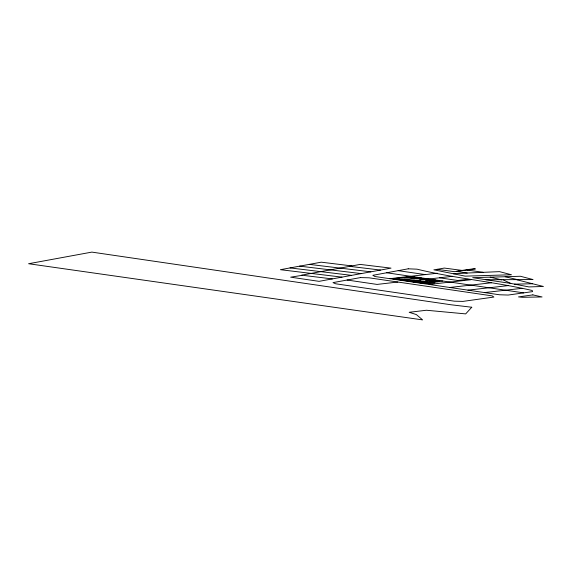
<?xml version="1.0" encoding="UTF-8"?>
<svg xmlns="http://www.w3.org/2000/svg" width="572" height="572" viewBox="0 0 572 572"><rect width="100%" height="100%" fill="white"/><g stroke="black" fill="none" stroke-linecap="round" stroke-linejoin="round"><path stroke-width="0.86" d="M437.079 269.34L444.308 268.068L462.019 270.406L473.938 268.726L475.389 268.926L456.57 271.493L467.238 273.023L499.499 271.636L511.439 274.76L465.179 276.14L433.883 269.82L437.079 269.34L454.318 271.657L462.019 270.406M302.395 275.282L290.647 277.177L319.054 281.345L390.998 268.132L360.131 264.414L301.544 275.175L332.318 278.907M389.825 278.686L437.258 273.223M397.847 282.039L377.048 284.42L347.125 280.03M428.886 279.007L452.631 276.297M422.236 283.161L436.686 281.524M468.132 279.293L457.7 280.473L439.489 277.799M429.179 284.463L470.999 279.715M449.749 287.48L491.627 282.754M467.953 290.147L508.465 285.578M484.52 292.578L522.343 288.302M408.923 277.42L414.164 276.834M401.587 279.172L404.733 278.821L415.458 280.402M412.498 277.949L417.739 277.356M416.073 278.478L421.314 277.885M402.381 280.23L406.006 279.822M416.888 278.6L414.385 278.886L404.44 277.413M419.648 279L424.889 278.414M423.223 279.529L428.457 278.943M415.265 281.352L420.506 280.766M426.798 280.058L432.032 279.472M413.821 281.925L417.438 281.517L425.84 282.754M428.328 280.294L425.825 280.573L434.191 281.81M418.84 281.882L424.081 281.295M430.366 280.587L435.607 280.001M422.415 282.411L427.656 281.824M433.941 281.117L439.182 280.523M425.99 282.94L431.231 282.346M442.757 281.052L437.516 281.646L406.942 277.134M453.439 273.788L467.238 273.023M505.19 276.741L520.427 276.262L533.025 279.565L486 279.737L472.701 277.649L505.19 276.741L517.939 279.737M514.55 284.134L532.603 283.762L543.4 286.472L528.928 286.922L510.739 283.397L486 279.737M380.494 270.063L349.635 266.337L351.93 265.923L321.214 262.183L280.409 269.691L341.963 277.134M370.87 271.836L309.302 264.371M361.239 273.602L299.671 266.144M351.608 275.368L290.047 267.918M483.025 272.272L467.174 270.048M523.702 292.871L386.643 272.772M398.176 270.656L425.375 274.617M396.06 278.357L412.312 280.759M490.183 277.163L501.894 279.915M532.603 283.762L516.773 279.751M503.267 279.93L510.739 283.397M471.764 307.243L465.672 313.892L426.433 310.246L409.152 312.298L416.352 314.571L422.601 319.891L28.6 263.728L91.849 252.109L450.993 304.762L471.764 307.243M360.467 277.584L332.99 282.618L335.628 283.776L454.354 301.179L462.948 301.394L493.886 297.054L492.199 295.881L369.076 277.813L360.467 277.584M408.229 268.811L372.837 275.311L374.889 276.498L499.442 294.766L508.143 295.052L532.582 291.62L532.239 290.505C494.151 281.696 455.047 278.478 417.031 269.176L408.229 268.811M532.868 294.887L518.504 296.904L522.322 297.297L542.063 296.954L532.868 294.887M408.058 277.005L392.435 278.764L423.766 283.39L439.389 281.631L408.058 277.005M416.931 280.237L411.697 280.831L429.565 283.469L434.806 282.875L416.931 280.237"/></g></svg>
